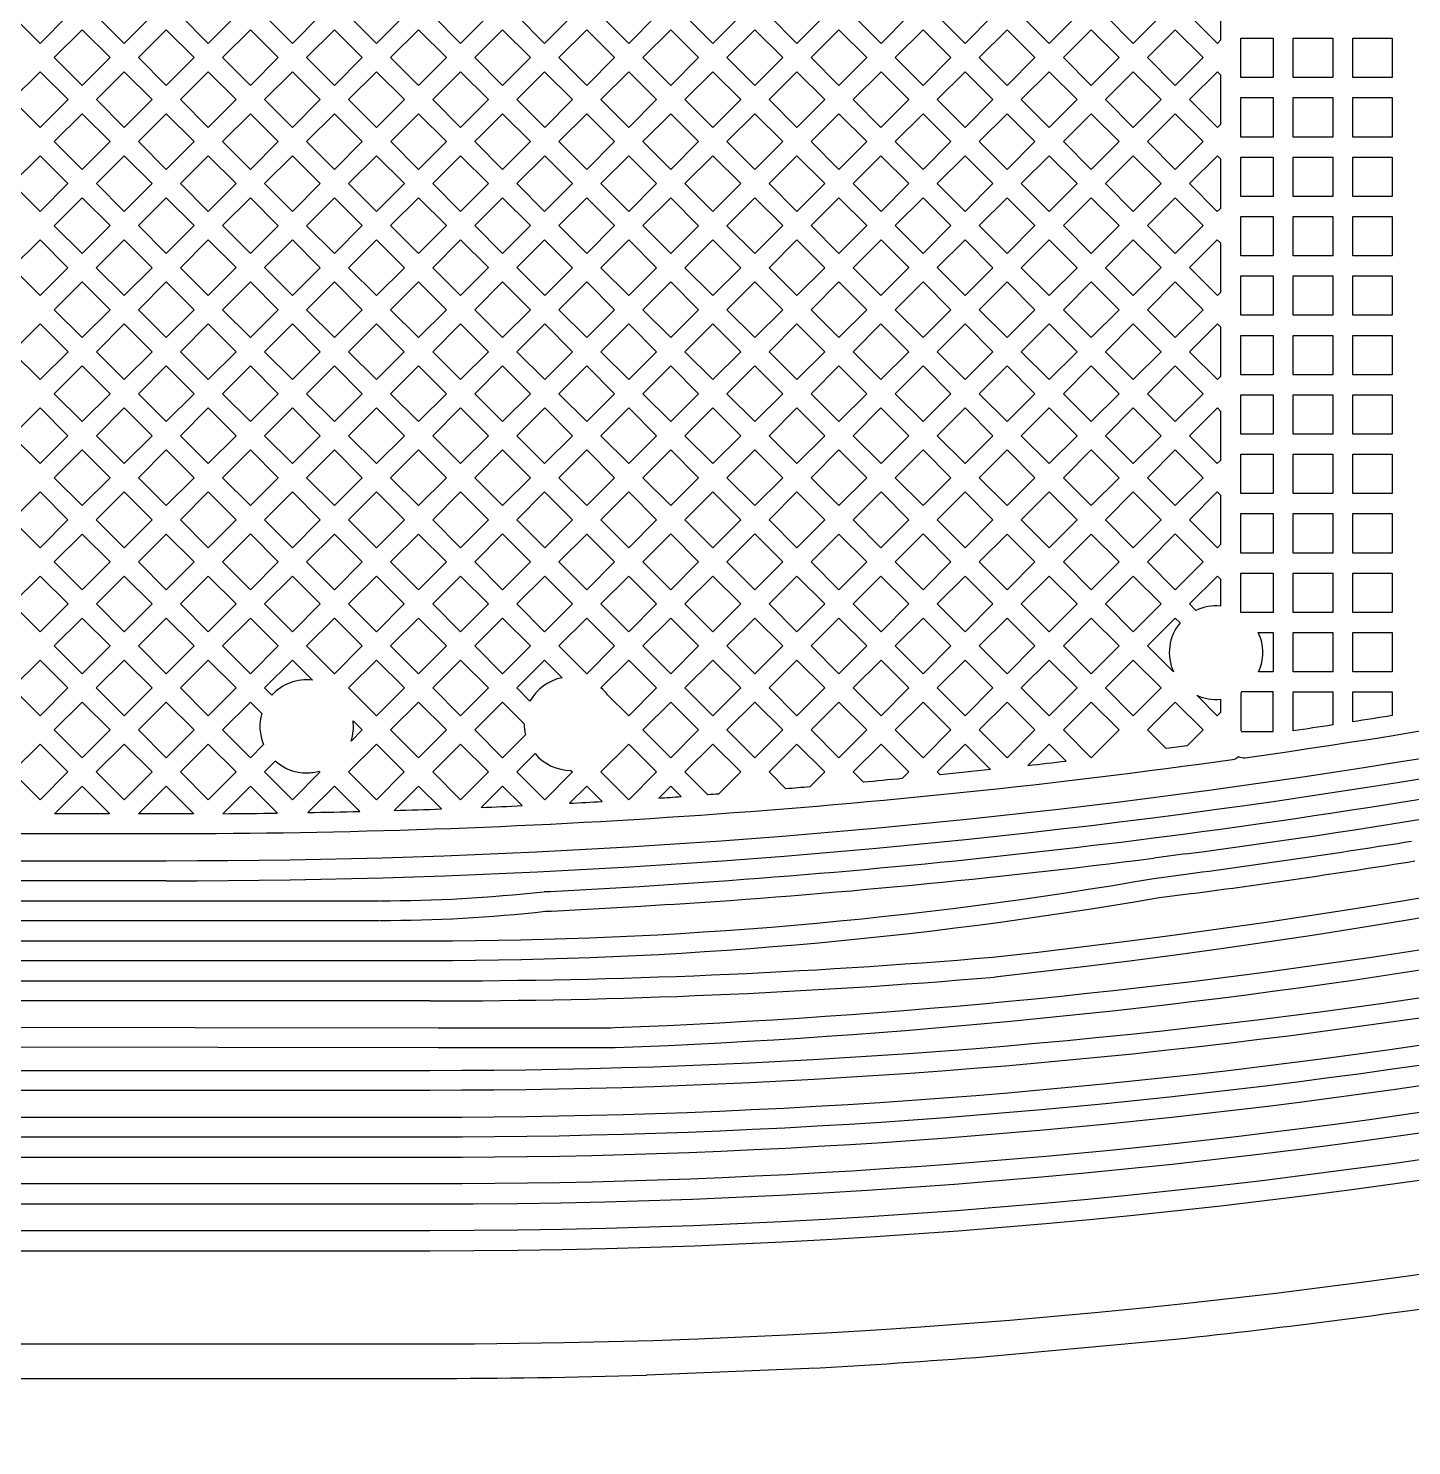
# Model space of a CAD drawing. Extents: x 3103 to 3424, y -52 to 175.
# Drawn here: x 3171.69 to 3176.95, y 33.96 to 39.35 of the extents above; entities that cross this region are included whole.
import ezdxf

# ---------------------------------------------------------------- set-up
doc = ezdxf.new("R2010")
doc.units = 0
doc.layers.add('gbr-dxf_layer0', color=7, linetype='Continuous')
doc.layers.add('gbr-outline-dxf_layer1', color=2, linetype='Continuous')

msp = doc.modelspace()

# ---------------------------------------------------------------- linework, layer by layer
at = {"layer": 'gbr-dxf_layer0'}
for p, q in [((3176.0416, 36.9035), (3175.9425, 37.0025)), ((3176.2972, 36.8259), (3176.2972, 36.6794)), ((3171.998, 36.3636), (3171.7869, 36.3636)), ((3175.9567, 36.2711), (3176.0779, 36.2868)), ((3176.0877, 36.2113), (3175.9666, 36.1955)), ((3175.9763, 36.1197), (3176.0975, 36.1356)), ((3172.2119, 36.1093), (3167.728, 36.1093)), ((3174.0114, 36.0877), (3174.121, 36.0948)), ((3167.6689, 36.0331), (3173.0234, 36.0331)), ((3174.1259, 36.0188), (3174.0164, 36.0117)), ((3173.0234, 35.9569), (3167.6647, 35.9569)), ((3173.2139, 35.8045), (3167.5444, 35.8045)), ((3173.2141, 35.6521), (3167.5443, 35.6521)), ((3173.2456, 35.4741), (3166.7638, 35.4822)), ((3173.9045, 35.4741), (3173.2457, 35.4741)), ((3173.9183, 35.4743), (3173.9055, 35.4741))]:
    msp.add_line(p, q, dxfattribs=at)
at = {"layer": 'gbr-dxf_layer0', "linetype": 'Continuous'}
for points in [[(3157.5045, 37.1345, 0.100679), (3167.714, 35.0575), (3173.2139, 35.0575, 0.151028), (3187.9607, 39.6158, -0.064518), (3189.3488, 40.3222)], [(3189.3828, 40.2265, 0.064518), (3188.018, 39.532, -0.151028), (3173.2139, 34.9559), (3167.714, 34.9559, -0.100679), (3157.4649, 37.041, 0.099096), (3155.169, 37.5005)], [(3157.6329, 37.4391, 0.100687), (3167.714, 35.388), (3173.2139, 35.388, 0.151027), (3187.7741, 39.8887)], [(3187.8171, 39.8258, -0.151027), (3173.2139, 35.3118), (3167.714, 35.3118, -0.100687), (3157.6032, 37.3689, 0.099143), (3155.2098, 37.8482), (3155.1121, 37.8462, 0.035416), (3154.0929, 37.7402)], [(3157.5638, 37.275, 0.100682), (3167.714, 35.2099), (3173.2139, 35.2099, 0.151028), (3187.8746, 39.7418)], [(3187.9176, 39.6789, -0.151028), (3173.2139, 35.1337), (3167.714, 35.1337, -0.100682), (3157.5341, 37.2048, 0.099123), (3155.1691, 37.6783)], [(3167.7138, 34.8797), (3173.2141, 34.8797, 0.101374), (3183.5596, 36.9991, 0.048903), (3188.061, 39.469)], [(3157.8094, 37.5521, 0.006012), (3158.6446, 37.2112, 0.079522), (3166.7644, 35.5584), (3173.2457, 35.5503), (3173.9042, 35.5503), (3173.9168, 35.5505, 0.120515), (3186.0837, 39.0306), (3186.6348, 39.3699)], [(3188.1183, 39.3852, -0.048903), (3183.5996, 36.9057, -0.101374), (3173.2141, 34.7781), (3167.7138, 34.7781)], [(3167.5443, 35.7283), (3173.2141, 35.7283, 0.021037), (3175.3537, 35.8186, 0.099036), (3185.9285, 39.1666, -0.057024), (3185.9365, 39.1699, 0.060667), (3185.9619, 39.1807)], [(3186, 39.1147, -0.054983), (3185.9618, 39.0979, -0.099002), (3175.3618, 35.7428)], [(3175.9425, 37.0025), (3176.0485, 37.1086), (3176.0666, 37.0905, 0.287205), (3176.0416, 36.9035)], [(3178.8375, 37.046, -0.021903), (3176.3145, 36.5758, -0.176372), (3176.289, 36.5812, -0.177175), (3176.2657, 36.5691, -0.034701), (3172.2124, 36.2874), (3167.7328, 36.2874)], [(3176.3654, 36.9036, 0.106831), (3176.3813, 36.977, 0.111617), (3176.364, 37.0535)], [(3167.7133, 34.7019), (3173.2144, 34.7019, 0.10137), (3183.6296, 36.8354)], [(3172.7679, 36.8725, 0.245614), (3172.6136, 36.8148), (3172.5858, 36.8426)], [(3176.0781, 36.2869, 0.019445), (3178.3433, 36.6757), (3178.4607, 36.7008)], [(3172.7954, 36.5253, -0.070508), (3172.746, 36.5183, -0.185796), (3172.6268, 36.5642), (3172.5858, 36.5231)], [(3183.7694, 36.5085, -0.10137), (3173.2144, 34.3463), (3167.7133, 34.3463)], [(3175.3463, 36.5322, -0.001664), (3175.1543, 36.5121), (3175.1433, 36.5231)], [(3172.3175, 36.3638, -0.000923), (3172.2124, 36.3636), (3172.1067, 36.3636)], [(3167.7151, 36.186, -0.010365), (3167.7291, 36.1855), (3172.2119, 36.1855)], [(3176.1074, 36.0601), (3175.9867, 36.0443, -0.043143), (3173.2139, 35.8045)], [(3174.016, 36.0116, -0.003065), (3173.6541, 35.9918, -0.027721), (3173.0249, 35.9569)], [(3166.8922, 34.2288, 0.007617), (3167.7135, 34.2163), (3173.2141, 34.2163, 0.007614), (3174.0352, 34.2288, -0.052172), (3174.0405, 34.2293), (3174.6556, 34.2548, 0.006292), (3175.3325, 34.2996), (3176.0494, 34.3657, 0.011838), (3177.3156, 34.53, -0.077712), (3177.3233, 34.5313, -0.077023), (3177.331, 34.5324, 0.003435), (3177.6962, 34.5913, -0.089093), (3177.7051, 34.5928, 0.013386), (3179.1219, 34.8713), (3179.5118, 34.9618, 0.030847), (3182.691, 35.9359, -0.054612)], [(3167.2662, 35.8825, 0.002864), (3167.5444, 35.8807), (3173.2139, 35.8807)]]:
    msp.add_lwpolyline(points, format="xyb", dxfattribs=at)
for points in [[(3171.6267, 39.4004), (3171.7326, 39.5062), (3171.8386, 39.4003), (3171.7327, 39.2944)], [(3171.9463, 39.4003), (3172.0523, 39.5063), (3172.1584, 39.4003), (3172.0523, 39.2943)], [(3172.2661, 39.4003), (3172.3721, 39.5063), (3172.4781, 39.4004), (3172.3721, 39.2943)], [(3172.5858, 39.4004), (3172.6917, 39.5062), (3172.7977, 39.4003), (3172.6918, 39.2944)], [(3172.9054, 39.4003), (3173.0114, 39.5063), (3173.1175, 39.4003), (3173.0114, 39.2943)], [(3173.2252, 39.4003), (3173.3311, 39.5062), (3173.4371, 39.4002), (3173.3312, 39.2943)], [(3173.5448, 39.4002), (3173.6508, 39.5062), (3173.7568, 39.4003), (3173.6508, 39.2943)], [(3173.8645, 39.4003), (3173.9705, 39.5063), (3174.0766, 39.4003), (3173.9705, 39.2943)], [(3174.1843, 39.4003), (3174.2902, 39.5062), (3174.3961, 39.4003), (3174.2902, 39.2944)], [(3174.5039, 39.4003), (3174.6099, 39.5063), (3174.7159, 39.4003), (3174.6099, 39.2943)], [(3174.8236, 39.4003), (3174.9297, 39.5063), (3175.0357, 39.4003), (3174.9297, 39.2943)], [(3175.1434, 39.4003), (3175.2493, 39.5062), (3175.3552, 39.4003), (3175.2493, 39.2944)], [(3175.463, 39.4003), (3175.569, 39.5063), (3175.675, 39.4003), (3175.569, 39.2943)], [(3175.7827, 39.4003), (3175.8888, 39.5063), (3175.9946, 39.4004), (3175.8886, 39.2944)], [(3176.1024, 39.4004), (3176.2083, 39.5063), (3176.2202, 39.4944), (3176.2202, 39.3062), (3176.2084, 39.2944)], [(3171.7866, 39.2405), (3171.8925, 39.3464), (3171.9985, 39.2404), (3171.8926, 39.1345)], [(3172.1062, 39.2404), (3172.2122, 39.3464), (3172.3182, 39.2405), (3172.2122, 39.1345)], [(3172.4259, 39.2405), (3172.532, 39.3465), (3172.6379, 39.2405), (3172.5319, 39.1345)], [(3172.7457, 39.2405), (3172.8516, 39.3464), (3172.9576, 39.2404), (3172.8517, 39.1345)], [(3173.0653, 39.2404), (3173.1713, 39.3464), (3173.2773, 39.2405), (3173.1713, 39.1345)], [(3173.385, 39.2405), (3173.4909, 39.3464), (3173.5969, 39.2404), (3173.491, 39.1345)], [(3173.7046, 39.2404), (3173.8107, 39.3464), (3173.9167, 39.2404), (3173.8107, 39.1344)], [(3174.0244, 39.2404), (3174.1304, 39.3464), (3174.2363, 39.2405), (3174.1303, 39.1345)], [(3174.3441, 39.2405), (3174.45, 39.3464), (3174.556, 39.2404), (3174.4501, 39.1345)], [(3174.6637, 39.2404), (3174.7698, 39.3464), (3174.8758, 39.2404), (3174.7698, 39.1344)], [(3174.9835, 39.2404), (3175.0895, 39.3464), (3175.1954, 39.2405), (3175.0894, 39.1345)], [(3175.3032, 39.2405), (3175.4091, 39.3464), (3175.5151, 39.2404), (3175.4092, 39.1345)], [(3175.6229, 39.2404), (3175.7289, 39.3464), (3175.8348, 39.2405), (3175.7287, 39.1345)], [(3175.9425, 39.2405), (3176.0485, 39.3465), (3176.1545, 39.2405), (3176.0485, 39.1345)], [(3176.2972, 39.1642), (3176.2972, 39.3141), (3176.4209, 39.3141), (3176.4209, 39.1642)], [(3176.4971, 39.1642), (3176.4971, 39.3141), (3176.6469, 39.3141), (3176.6469, 39.1642)], [(3176.7231, 39.1642), (3176.7231, 39.3141), (3176.873, 39.3141), (3176.873, 39.1642)], [(3171.6267, 39.0806), (3171.7327, 39.1867), (3171.8387, 39.0806), (3171.7327, 38.9746)], [(3171.9465, 39.0806), (3172.0523, 39.1865), (3172.1583, 39.0806), (3172.0524, 38.9747)], [(3172.2661, 39.0806), (3172.3721, 39.1866), (3172.478, 39.0806), (3172.372, 38.9746)], [(3172.5858, 39.0806), (3172.6918, 39.1867), (3172.7978, 39.0806), (3172.6918, 38.9746)], [(3172.9056, 39.0806), (3173.0114, 39.1865), (3173.1174, 39.0806), (3173.0115, 38.9747)], [(3173.2252, 39.0806), (3173.3312, 39.1866), (3173.4371, 39.0806), (3173.3311, 38.9746)], [(3173.5449, 39.0806), (3173.6508, 39.1865), (3173.7568, 39.0805), (3173.6509, 38.9746)], [(3173.8645, 39.0805), (3173.9705, 39.1865), (3174.0764, 39.0806), (3173.9704, 38.9746)], [(3174.1842, 39.0806), (3174.2902, 39.1867), (3174.3962, 39.0806), (3174.2902, 38.9746)], [(3174.504, 39.0806), (3174.6099, 39.1865), (3174.7159, 39.0805), (3174.61, 38.9746)], [(3174.8236, 39.0805), (3174.9297, 39.1865), (3175.0355, 39.0806), (3174.9295, 38.9746)], [(3175.1433, 39.0806), (3175.2493, 39.1867), (3175.3553, 39.0806), (3175.2493, 38.9746)], [(3175.4631, 39.0806), (3175.569, 39.1865), (3175.6749, 39.0806), (3175.569, 38.9748)], [(3175.7826, 39.0806), (3175.8886, 39.1867), (3175.9946, 39.0806), (3175.8886, 38.9746)], [(3176.1024, 39.0806), (3176.2084, 39.1867), (3176.2202, 39.1748), (3176.2202, 38.9864), (3176.2084, 38.9746)], [(3176.2972, 38.9381), (3176.2972, 39.088), (3176.4209, 39.088), (3176.4209, 38.9381)], [(3176.4971, 38.9381), (3176.4971, 39.088), (3176.6469, 39.088), (3176.6469, 38.9381)], [(3176.7231, 38.9381), (3176.7231, 39.088), (3176.873, 39.088), (3176.873, 38.9381)], [(3171.7866, 38.9207), (3171.8926, 39.0268), (3171.9985, 38.9208), (3171.8925, 38.8148)], [(3172.1063, 38.9208), (3172.2122, 39.0267), (3172.3181, 38.9207), (3172.2122, 38.8149)], [(3172.4259, 38.9207), (3172.5319, 39.0268), (3172.6379, 38.9207), (3172.5319, 38.8147)], [(3172.7457, 38.9207), (3172.8517, 39.0268), (3172.9576, 38.9208), (3172.8516, 38.8148)], [(3173.0654, 38.9208), (3173.1713, 39.0267), (3173.2772, 38.9207), (3173.1713, 38.8149)], [(3173.385, 38.9207), (3173.491, 39.0268), (3173.597, 38.9207), (3173.491, 38.8147)], [(3173.7048, 38.9207), (3173.8107, 39.0266), (3173.9165, 38.9207), (3173.8107, 38.8149)], [(3174.0243, 38.9207), (3174.1303, 39.0268), (3174.2363, 38.9207), (3174.1303, 38.8147)], [(3174.3441, 38.9207), (3174.4501, 39.0268), (3174.5561, 38.9207), (3174.4501, 38.8147)], [(3174.6639, 38.9207), (3174.7698, 39.0266), (3174.8756, 38.9207), (3174.7698, 38.8149)], [(3174.9834, 38.9207), (3175.0894, 39.0268), (3175.1954, 38.9207), (3175.0894, 38.8147)], [(3175.3032, 38.9207), (3175.4092, 39.0268), (3175.5151, 38.9209), (3175.4091, 38.8149)], [(3175.6229, 38.9209), (3175.7287, 39.0268), (3175.8348, 38.9207), (3175.7289, 38.8149)], [(3175.9425, 38.9207), (3176.0485, 39.0268), (3176.1545, 38.9207), (3176.0485, 38.8147)], [(3171.6267, 38.7609), (3171.7327, 38.8669), (3171.8386, 38.7609), (3171.7326, 38.6549)], [(3171.9464, 38.7609), (3172.0524, 38.8669), (3172.1584, 38.761), (3172.0523, 38.655)], [(3172.2661, 38.761), (3172.372, 38.8669), (3172.478, 38.7609), (3172.3721, 38.655)], [(3172.5858, 38.7609), (3172.6918, 38.8669), (3172.7977, 38.7609), (3172.6917, 38.6549)], [(3172.9055, 38.7609), (3173.0115, 38.8669), (3173.1175, 38.761), (3173.0114, 38.655)], [(3173.2252, 38.761), (3173.3311, 38.8669), (3173.4371, 38.7609), (3173.3312, 38.655)], [(3173.5449, 38.7609), (3173.6509, 38.8669), (3173.7568, 38.761), (3173.6508, 38.655)], [(3173.8645, 38.761), (3173.9704, 38.8669), (3174.0764, 38.7609), (3173.9705, 38.655)], [(3174.1842, 38.7609), (3174.2902, 38.8669), (3174.3962, 38.7609), (3174.2902, 38.6548)], [(3174.504, 38.7609), (3174.61, 38.8669), (3174.7159, 38.761), (3174.6099, 38.655)], [(3174.8236, 38.761), (3174.9295, 38.8669), (3175.0355, 38.7609), (3174.9297, 38.655)], [(3175.1433, 38.7609), (3175.2493, 38.8669), (3175.3552, 38.761), (3175.2492, 38.655)], [(3175.463, 38.761), (3175.569, 38.867), (3175.675, 38.761), (3175.569, 38.655)], [(3175.7827, 38.761), (3175.8886, 38.8669), (3175.9946, 38.7609), (3175.8888, 38.655)], [(3176.1024, 38.7609), (3176.2084, 38.8669), (3176.2202, 38.8551), (3176.2202, 38.6669), (3176.2083, 38.655)], [(3176.2972, 38.7121), (3176.2972, 38.8619), (3176.4209, 38.8619), (3176.4209, 38.7121)], [(3176.4971, 38.7121), (3176.4971, 38.8619), (3176.6469, 38.8619), (3176.6469, 38.7121)], [(3176.7231, 38.7121), (3176.7231, 38.8619), (3176.873, 38.8619), (3176.873, 38.7121)], [(3171.7865, 38.601), (3171.8925, 38.707), (3171.9985, 38.6011), (3171.8925, 38.4951)], [(3172.1062, 38.6011), (3172.2122, 38.7071), (3172.3182, 38.6011), (3172.2122, 38.4951)], [(3172.426, 38.6011), (3172.5319, 38.707), (3172.6378, 38.601), (3172.5319, 38.4952)], [(3172.7456, 38.601), (3172.8516, 38.707), (3172.9576, 38.6011), (3172.8516, 38.4951)], [(3173.0653, 38.6011), (3173.1713, 38.7071), (3173.2774, 38.6011), (3173.1713, 38.4951)], [(3173.3851, 38.6011), (3173.491, 38.707), (3173.5969, 38.6011), (3173.491, 38.4952)], [(3173.7046, 38.6011), (3173.8107, 38.7071), (3173.9167, 38.6011), (3173.8107, 38.4951)], [(3174.0244, 38.6011), (3174.1303, 38.707), (3174.2363, 38.601), (3174.1304, 38.4951)], [(3174.3441, 38.601), (3174.4501, 38.707), (3174.556, 38.6011), (3174.45, 38.4951)], [(3174.6637, 38.6011), (3174.7698, 38.7071), (3174.8758, 38.6011), (3174.7698, 38.4951)], [(3174.9835, 38.6011), (3175.0894, 38.707), (3175.1953, 38.6011), (3175.0894, 38.4952)], [(3175.3031, 38.6011), (3175.4091, 38.7071), (3175.5151, 38.6011), (3175.4091, 38.4951)], [(3175.6229, 38.6011), (3175.7289, 38.7071), (3175.8349, 38.6011), (3175.7289, 38.4951)], [(3175.9426, 38.6011), (3176.0485, 38.707), (3176.1544, 38.6011), (3176.0485, 38.4952)], [(3176.2972, 38.486), (3176.2972, 38.6359), (3176.4209, 38.6359), (3176.4209, 38.486)], [(3176.4971, 38.486), (3176.4971, 38.6359), (3176.6469, 38.6359), (3176.6469, 38.486)], [(3176.7231, 38.486), (3176.7231, 38.6359), (3176.873, 38.6359), (3176.873, 38.486)], [(3171.6267, 38.4413), (3171.7326, 38.5472), (3171.8386, 38.4412), (3171.7327, 38.3353)], [(3171.9463, 38.4412), (3172.0523, 38.5472), (3172.1584, 38.4412), (3172.0523, 38.3352)], [(3172.2661, 38.4412), (3172.3721, 38.5472), (3172.4781, 38.4413), (3172.372, 38.3353)], [(3172.5858, 38.4413), (3172.6917, 38.5472), (3172.7977, 38.4412), (3172.6918, 38.3353)], [(3172.9054, 38.4412), (3173.0114, 38.5472), (3173.1175, 38.4412), (3173.0114, 38.3352)], [(3173.2252, 38.4412), (3173.3312, 38.5472), (3173.4371, 38.4413), (3173.3311, 38.3353)], [(3173.5449, 38.4413), (3173.6508, 38.5472), (3173.7568, 38.4412), (3173.6509, 38.3353)], [(3173.8645, 38.4412), (3173.9705, 38.5472), (3174.0766, 38.4412), (3173.9705, 38.3352)], [(3174.1843, 38.4412), (3174.2902, 38.5471), (3174.3961, 38.4412), (3174.2902, 38.3353)], [(3174.5039, 38.4412), (3174.6099, 38.5472), (3174.7159, 38.4412), (3174.6099, 38.3352)], [(3174.8236, 38.4412), (3174.9297, 38.5472), (3175.0355, 38.4413), (3174.9295, 38.3353)], [(3175.1433, 38.4413), (3175.2492, 38.5472), (3175.3552, 38.4412), (3175.2493, 38.3353)], [(3175.463, 38.4412), (3175.569, 38.5472), (3175.675, 38.4412), (3175.569, 38.3352)], [(3175.7827, 38.4412), (3175.8888, 38.5472), (3175.9946, 38.4413), (3175.8886, 38.3353)], [(3176.1024, 38.4413), (3176.2083, 38.5472), (3176.2202, 38.5353), (3176.2202, 38.3471), (3176.2084, 38.3353)], [(3171.7866, 38.2814), (3171.8925, 38.3873), (3171.9985, 38.2813), (3171.8926, 38.1754)], [(3172.1062, 38.2813), (3172.2122, 38.3873), (3172.3182, 38.2814), (3172.2121, 38.1754)], [(3172.4259, 38.2814), (3172.5319, 38.3874), (3172.6379, 38.2814), (3172.5319, 38.1754)], [(3172.7457, 38.2814), (3172.8516, 38.3873), (3172.9576, 38.2813), (3172.8517, 38.1754)], [(3173.0653, 38.2813), (3173.1713, 38.3873), (3173.2772, 38.2814), (3173.1712, 38.1754)], [(3173.385, 38.2814), (3173.491, 38.3874), (3173.597, 38.2814), (3173.491, 38.1754)], [(3173.7048, 38.2814), (3173.8107, 38.3873), (3173.9167, 38.2813), (3173.8108, 38.1754)], [(3174.0244, 38.2813), (3174.1304, 38.3873), (3174.2363, 38.2814), (3174.1303, 38.1754)], [(3174.3441, 38.2814), (3174.45, 38.3873), (3174.556, 38.2813), (3174.4501, 38.1754)], [(3174.6637, 38.2813), (3174.7698, 38.3873), (3174.8756, 38.2814), (3174.7696, 38.1754)], [(3174.9834, 38.2814), (3175.0894, 38.3874), (3175.1954, 38.2814), (3175.0894, 38.1754)], [(3175.3032, 38.2814), (3175.4091, 38.3873), (3175.5151, 38.2813), (3175.4092, 38.1754)], [(3175.6229, 38.2813), (3175.7289, 38.3873), (3175.8348, 38.2814), (3175.7287, 38.1754)], [(3175.9425, 38.2814), (3176.0485, 38.3874), (3176.1545, 38.2814), (3176.0485, 38.1754)], [(3176.2972, 38.26), (3176.2972, 38.4098), (3176.4209, 38.4098), (3176.4209, 38.26)], [(3176.4971, 38.26), (3176.4971, 38.4098), (3176.6469, 38.4098), (3176.6469, 38.26)], [(3176.7231, 38.26), (3176.7231, 38.4098), (3176.873, 38.4098), (3176.873, 38.26)], [(3171.6267, 38.1215), (3171.7327, 38.2275), (3171.8387, 38.1215), (3171.7327, 38.0155)], [(3171.9465, 38.1215), (3172.0523, 38.2274), (3172.1583, 38.1215), (3172.0524, 38.0156)], [(3172.266, 38.1215), (3172.372, 38.2275), (3172.478, 38.1215), (3172.372, 38.0155)], [(3172.5858, 38.1215), (3172.6918, 38.2275), (3172.7978, 38.1215), (3172.6918, 38.0155)], [(3172.9056, 38.1215), (3173.0114, 38.2274), (3173.1173, 38.1215), (3173.0114, 38.0156)], [(3173.2251, 38.1215), (3173.3311, 38.2275), (3173.4371, 38.1215), (3173.3311, 38.0155)], [(3173.5449, 38.1215), (3173.6509, 38.2276), (3173.7569, 38.1215), (3173.6509, 38.0155)], [(3173.8647, 38.1215), (3173.9705, 38.2274), (3174.0764, 38.1215), (3173.9705, 38.0157)], [(3174.1842, 38.1215), (3174.2902, 38.2275), (3174.3962, 38.1215), (3174.2902, 38.0155)], [(3174.504, 38.1215), (3174.6099, 38.2274), (3174.7158, 38.1215), (3174.6099, 38.0157)], [(3174.8235, 38.1215), (3174.9295, 38.2275), (3175.0355, 38.1215), (3174.9295, 38.0155)], [(3175.1433, 38.1215), (3175.2493, 38.2275), (3175.3553, 38.1215), (3175.2493, 38.0155)], [(3175.4631, 38.1215), (3175.569, 38.2274), (3175.6749, 38.1215), (3175.569, 38.0157)], [(3175.7826, 38.1215), (3175.8886, 38.2276), (3175.9946, 38.1215), (3175.8886, 38.0155)], [(3176.1024, 38.1215), (3176.2084, 38.2275), (3176.2202, 38.2157), (3176.2202, 38.0273), (3176.2084, 38.0155)], [(3176.2972, 38.0339), (3176.2972, 38.1838), (3176.4209, 38.1838), (3176.4209, 38.0339)], [(3176.4971, 38.0339), (3176.4971, 38.1838), (3176.6469, 38.1838), (3176.6469, 38.0339)], [(3176.7231, 38.0339), (3176.7231, 38.1838), (3176.873, 38.1838), (3176.873, 38.0339)], [(3171.7866, 37.9616), (3171.8926, 38.0677), (3171.9985, 37.9617), (3171.8925, 37.8557)], [(3172.1063, 37.9617), (3172.2121, 38.0676), (3172.3181, 37.9616), (3172.2122, 37.8558)], [(3172.4259, 37.9616), (3172.5319, 38.0677), (3172.6379, 37.9616), (3172.5319, 37.8556)], [(3172.7457, 37.9616), (3172.8517, 38.0677), (3172.9576, 37.9618), (3172.8516, 37.8558)], [(3173.0653, 37.9618), (3173.1712, 38.0677), (3173.2772, 37.9616), (3173.1713, 37.8558)], [(3173.385, 37.9616), (3173.491, 38.0677), (3173.597, 37.9616), (3173.491, 37.8556)], [(3173.7048, 37.9616), (3173.8108, 38.0677), (3173.9167, 37.9618), (3173.8107, 37.8558)], [(3174.0244, 37.9618), (3174.1303, 38.0677), (3174.2363, 37.9616), (3174.1304, 37.8558)], [(3174.3441, 37.9616), (3174.4501, 38.0677), (3174.556, 37.9618), (3174.45, 37.8558)], [(3174.6637, 37.9618), (3174.7696, 38.0677), (3174.8756, 37.9616), (3174.7698, 37.8558)], [(3174.9834, 37.9616), (3175.0894, 38.0677), (3175.1954, 37.9616), (3175.0894, 37.8556)], [(3175.3032, 37.9616), (3175.4092, 38.0677), (3175.5151, 37.9618), (3175.4091, 37.8558)], [(3175.6229, 37.9618), (3175.7287, 38.0677), (3175.8348, 37.9616), (3175.7289, 37.8558)], [(3175.9425, 37.9616), (3176.0485, 38.0677), (3176.1545, 37.9616), (3176.0485, 37.8556)], [(3176.2972, 37.8078), (3176.2972, 37.9577), (3176.4209, 37.9577), (3176.4209, 37.8078)], [(3176.4971, 37.8078), (3176.4971, 37.9577), (3176.6469, 37.9577), (3176.6469, 37.8078)], [(3176.7231, 37.8078), (3176.7231, 37.9577), (3176.873, 37.9577), (3176.873, 37.8078)], [(3171.6267, 37.8017), (3171.7327, 37.9078), (3171.8386, 37.8018), (3171.7326, 37.6958)], [(3171.9464, 37.8018), (3172.0524, 37.9079), (3172.1584, 37.8019), (3172.0523, 37.6959)], [(3172.2661, 37.8019), (3172.372, 37.9078), (3172.478, 37.8018), (3172.3721, 37.6959)], [(3172.5858, 37.8018), (3172.6918, 37.9078), (3172.7977, 37.8019), (3172.6917, 37.6959)], [(3172.9054, 37.8019), (3173.0114, 37.9079), (3173.1175, 37.8019), (3173.0114, 37.6959)], [(3173.2252, 37.8019), (3173.3311, 37.9078), (3173.4371, 37.8018), (3173.3312, 37.6959)], [(3173.5449, 37.8018), (3173.6509, 37.9078), (3173.7568, 37.8019), (3173.6508, 37.6959)], [(3173.8645, 37.8019), (3173.9705, 37.9079), (3174.0766, 37.8019), (3173.9705, 37.6959)], [(3174.1843, 37.8019), (3174.2902, 37.9078), (3174.3961, 37.8019), (3174.2902, 37.696)], [(3174.5039, 37.8019), (3174.6099, 37.9079), (3174.7159, 37.8019), (3174.6099, 37.6959)], [(3174.8236, 37.8019), (3174.9295, 37.9078), (3175.0355, 37.8018), (3174.9297, 37.6959)], [(3175.1433, 37.8018), (3175.2493, 37.9078), (3175.3552, 37.8019), (3175.2492, 37.6959)], [(3175.463, 37.8019), (3175.569, 37.9079), (3175.675, 37.8019), (3175.569, 37.6959)], [(3175.7827, 37.8019), (3175.8886, 37.9078), (3175.9946, 37.8018), (3175.8888, 37.6959)], [(3176.1024, 37.8018), (3176.2084, 37.9078), (3176.2202, 37.896), (3176.2202, 37.7078), (3176.2083, 37.6959)], [(3171.7865, 37.642), (3171.8925, 37.748), (3171.9985, 37.642), (3171.8925, 37.536)], [(3172.1062, 37.642), (3172.2122, 37.748), (3172.3182, 37.642), (3172.2122, 37.536)], [(3172.426, 37.642), (3172.5319, 37.7479), (3172.6378, 37.642), (3172.5319, 37.5361)], [(3172.7455, 37.642), (3172.8516, 37.748), (3172.9576, 37.642), (3172.8516, 37.536)], [(3173.0653, 37.642), (3173.1713, 37.748), (3173.2774, 37.642), (3173.1713, 37.536)], [(3173.3851, 37.642), (3173.491, 37.7479), (3173.5969, 37.642), (3173.491, 37.5361)], [(3173.7046, 37.642), (3173.8107, 37.748), (3173.9167, 37.642), (3173.8107, 37.536)], [(3174.0244, 37.642), (3174.1304, 37.748), (3174.2363, 37.6421), (3174.1303, 37.5361)], [(3174.3441, 37.6421), (3174.45, 37.748), (3174.556, 37.642), (3174.4501, 37.5361)], [(3174.6637, 37.642), (3174.7698, 37.748), (3174.8758, 37.642), (3174.7698, 37.536)], [(3174.9835, 37.642), (3175.0894, 37.7479), (3175.1953, 37.642), (3175.0894, 37.5361)], [(3175.3031, 37.642), (3175.4091, 37.748), (3175.5151, 37.642), (3175.4091, 37.536)], [(3175.6229, 37.642), (3175.7289, 37.748), (3175.8349, 37.642), (3175.7289, 37.536)], [(3175.9426, 37.642), (3176.0485, 37.7479), (3176.1544, 37.642), (3176.0485, 37.5361)], [(3176.2972, 37.5818), (3176.2972, 37.7316), (3176.4209, 37.7316), (3176.4209, 37.5818)], [(3176.4971, 37.5818), (3176.4971, 37.7316), (3176.6469, 37.7316), (3176.6469, 37.5818)], [(3176.7231, 37.5818), (3176.7231, 37.7316), (3176.873, 37.7316), (3176.873, 37.5818)], [(3171.6267, 37.4822), (3171.7326, 37.5881), (3171.8386, 37.4821), (3171.7327, 37.3762)], [(3171.9463, 37.4821), (3172.0523, 37.5881), (3172.1584, 37.4821), (3172.0523, 37.3761)], [(3172.2661, 37.4821), (3172.3721, 37.5881), (3172.478, 37.4822), (3172.372, 37.3762)], [(3172.5858, 37.4822), (3172.6917, 37.5881), (3172.7977, 37.4821), (3172.6918, 37.3762)], [(3172.9054, 37.4821), (3173.0114, 37.5881), (3173.1175, 37.4821), (3173.0114, 37.3761)], [(3173.2252, 37.4821), (3173.3312, 37.5881), (3173.4371, 37.4822), (3173.3311, 37.3762)], [(3173.5449, 37.4822), (3173.6508, 37.5881), (3173.7568, 37.4821), (3173.6509, 37.3762)], [(3173.8645, 37.4821), (3173.9705, 37.5881), (3174.0764, 37.4822), (3173.9704, 37.3762)], [(3174.1842, 37.4822), (3174.2902, 37.5882), (3174.3962, 37.4822), (3174.2902, 37.3762)], [(3174.504, 37.4822), (3174.6099, 37.5881), (3174.7159, 37.4821), (3174.61, 37.3762)], [(3174.8236, 37.4821), (3174.9297, 37.5881), (3175.0355, 37.4822), (3174.9295, 37.3762)], [(3175.1433, 37.4822), (3175.2492, 37.5881), (3175.3552, 37.4821), (3175.2493, 37.3762)], [(3175.463, 37.4821), (3175.569, 37.5881), (3175.675, 37.4821), (3175.569, 37.3761)], [(3175.7827, 37.4821), (3175.8888, 37.5881), (3175.9946, 37.4822), (3175.8886, 37.3762)], [(3176.1024, 37.4822), (3176.2083, 37.5881), (3176.2202, 37.5762), (3176.2202, 37.388), (3176.2084, 37.3762)], [(3176.2972, 37.3557), (3176.2972, 37.5056), (3176.4209, 37.5056), (3176.4209, 37.3557)], [(3176.4971, 37.3557), (3176.4971, 37.5056), (3176.6469, 37.5056), (3176.6469, 37.3557)], [(3176.7231, 37.3557), (3176.7231, 37.5056), (3176.873, 37.5056), (3176.873, 37.3557)], [(3171.7866, 37.3223), (3171.8925, 37.4282), (3171.9985, 37.3222), (3171.8926, 37.2163)], [(3172.1062, 37.3222), (3172.2122, 37.4282), (3172.3181, 37.3223), (3172.2121, 37.2163)], [(3172.4259, 37.3223), (3172.5319, 37.4283), (3172.6379, 37.3223), (3172.5319, 37.2163)], [(3172.7457, 37.3223), (3172.8516, 37.4282), (3172.9576, 37.3222), (3172.8517, 37.2163)], [(3173.0653, 37.3222), (3173.1713, 37.4282), (3173.2772, 37.3223), (3173.1712, 37.2163)], [(3173.385, 37.3223), (3173.491, 37.4283), (3173.597, 37.3223), (3173.491, 37.2163)], [(3173.7048, 37.3223), (3173.8107, 37.4282), (3173.9165, 37.3223), (3173.8107, 37.2164)], [(3174.0243, 37.3223), (3174.1303, 37.4283), (3174.2363, 37.3223), (3174.1303, 37.2163)], [(3174.3441, 37.3223), (3174.4501, 37.4283), (3174.5561, 37.3223), (3174.4501, 37.2163)], [(3174.6639, 37.3223), (3174.7698, 37.4282), (3174.8756, 37.3223), (3174.7698, 37.2164)], [(3174.9834, 37.3223), (3175.0894, 37.4283), (3175.1954, 37.3223), (3175.0894, 37.2163)], [(3175.3032, 37.3223), (3175.4091, 37.4282), (3175.5151, 37.3222), (3175.4092, 37.2163)], [(3175.6229, 37.3222), (3175.7289, 37.4282), (3175.8348, 37.3223), (3175.7287, 37.2163)], [(3175.9425, 37.3223), (3176.0485, 37.4283), (3176.1545, 37.3223), (3176.0485, 37.2163)], [(3171.6267, 37.1624), (3171.7327, 37.2684), (3171.8387, 37.1624), (3171.7327, 37.0564)], [(3171.9465, 37.1624), (3172.0523, 37.2683), (3172.1582, 37.1624), (3172.0523, 37.0565)], [(3172.266, 37.1624), (3172.372, 37.2684), (3172.478, 37.1624), (3172.372, 37.0564)], [(3172.5858, 37.1624), (3172.6918, 37.2684), (3172.7978, 37.1624), (3172.6918, 37.0564)], [(3172.9056, 37.1624), (3173.0114, 37.2683), (3173.1173, 37.1624), (3173.0114, 37.0565)], [(3173.2251, 37.1624), (3173.3311, 37.2684), (3173.4371, 37.1624), (3173.3311, 37.0564)], [(3173.5449, 37.1624), (3173.6509, 37.2684), (3173.7568, 37.1626), (3173.6508, 37.0565)], [(3173.8645, 37.1626), (3173.9704, 37.2684), (3174.0764, 37.1624), (3173.9705, 37.0565)], [(3174.1842, 37.1624), (3174.2902, 37.2684), (3174.3962, 37.1624), (3174.2902, 37.0564)], [(3174.504, 37.1624), (3174.61, 37.2684), (3174.7159, 37.1626), (3174.6099, 37.0565)], [(3174.8236, 37.1626), (3174.9295, 37.2684), (3175.0355, 37.1624), (3174.9297, 37.0565)], [(3175.1433, 37.1624), (3175.2493, 37.2684), (3175.3553, 37.1624), (3175.2493, 37.0564)], [(3175.4631, 37.1624), (3175.569, 37.2683), (3175.6749, 37.1624), (3175.569, 37.0565)], [(3175.7826, 37.1624), (3175.8886, 37.2684), (3175.9946, 37.1624), (3175.8886, 37.0564)], [(3176.2972, 37.1297), (3176.2972, 37.2795), (3176.4209, 37.2795), (3176.4209, 37.1297)], [(3176.4971, 37.1297), (3176.4971, 37.2795), (3176.6469, 37.2795), (3176.6469, 37.1297)], [(3176.7231, 37.1297), (3176.7231, 37.2795), (3176.873, 37.2795), (3176.873, 37.1297)], [(3171.7866, 37.0025), (3171.8926, 37.1086), (3171.9985, 37.0027), (3171.8925, 36.8967)], [(3172.1062, 37.0027), (3172.2121, 37.1086), (3172.3181, 37.0025), (3172.2122, 36.8967)], [(3172.4259, 37.0025), (3172.5319, 37.1086), (3172.6379, 37.0025), (3172.5319, 36.8965)], [(3172.7457, 37.0025), (3172.8517, 37.1086), (3172.9576, 37.0027), (3172.8516, 36.8967)], [(3173.0653, 37.0027), (3173.1712, 37.1086), (3173.2772, 37.0025), (3173.1713, 36.8967)], [(3173.385, 37.0025), (3173.491, 37.1086), (3173.5969, 37.0027), (3173.4909, 36.8967)], [(3173.7046, 37.0027), (3173.8107, 37.1087), (3173.9167, 37.0027), (3173.8107, 36.8967)], [(3174.0244, 37.0027), (3174.1303, 37.1086), (3174.2363, 37.0025), (3174.1304, 36.8967)], [(3174.3441, 37.0025), (3174.4501, 37.1086), (3174.556, 37.0027), (3174.45, 36.8967)], [(3174.6637, 37.0027), (3174.7698, 37.1087), (3174.8758, 37.0027), (3174.7698, 36.8967)], [(3174.9835, 37.0027), (3175.0894, 37.1086), (3175.1954, 37.0025), (3175.0895, 36.8967)], [(3175.3032, 37.0025), (3175.4092, 37.1086), (3175.5151, 37.0027), (3175.4091, 36.8967)], [(3175.6229, 37.0027), (3175.7287, 37.1086), (3175.8348, 37.0025), (3175.7289, 36.8967)], [(3176.4971, 36.9036), (3176.4971, 37.0535), (3176.6469, 37.0535), (3176.6469, 36.9036)], [(3176.7231, 36.9036), (3176.7231, 37.0535), (3176.873, 37.0535), (3176.873, 36.9036)], [(3171.6267, 36.8426), (3171.7327, 36.9487), (3171.8386, 36.8428), (3171.7326, 36.7368)], [(3171.9463, 36.8428), (3172.0523, 36.9488), (3172.1584, 36.8428), (3172.0523, 36.7368)], [(3172.2661, 36.8428), (3172.372, 36.9487), (3172.478, 36.8426), (3172.3721, 36.7368)], [(3172.9054, 36.8428), (3173.0114, 36.9488), (3173.1175, 36.8428), (3173.0114, 36.7368)], [(3173.2252, 36.8428), (3173.3311, 36.9487), (3173.437, 36.8428), (3173.3311, 36.7369)], [(3174.1843, 36.8428), (3174.2902, 36.9487), (3174.3961, 36.8428), (3174.2902, 36.7369)], [(3174.5039, 36.8428), (3174.6099, 36.9488), (3174.7159, 36.8428), (3174.6099, 36.7368)], [(3174.8236, 36.8428), (3174.9297, 36.9488), (3175.0357, 36.8428), (3174.9297, 36.7368)], [(3175.1434, 36.8428), (3175.2493, 36.9487), (3175.3552, 36.8428), (3175.2493, 36.7369)], [(3175.463, 36.8428), (3175.569, 36.9488), (3175.675, 36.8428), (3175.569, 36.7368)], [(3175.7827, 36.8428), (3175.8886, 36.9487), (3175.9946, 36.8426), (3175.8888, 36.7368)], [(3171.7864, 36.6829), (3171.8925, 36.7889), (3171.9985, 36.6829), (3171.8924, 36.5769)], [(3172.1062, 36.6829), (3172.2122, 36.7889), (3172.3182, 36.6829), (3172.2122, 36.5769)], [(3173.0653, 36.6829), (3173.1713, 36.7889), (3173.2772, 36.683), (3173.1712, 36.577)], [(3174.0244, 36.6829), (3174.1304, 36.7889), (3174.2363, 36.683), (3174.1303, 36.577)], [(3174.3441, 36.683), (3174.45, 36.7889), (3174.556, 36.6829), (3174.4501, 36.577)], [(3174.6637, 36.6829), (3174.7698, 36.7889), (3174.8758, 36.6829), (3174.7698, 36.5769)], [(3174.9835, 36.6829), (3175.0895, 36.7889), (3175.1954, 36.683), (3175.0894, 36.577)], [(3175.3032, 36.683), (3175.4091, 36.7889), (3175.5151, 36.6829), (3175.4092, 36.577)], [(3175.6229, 36.6829), (3175.7289, 36.7889), (3175.8349, 36.6829), (3175.7289, 36.5769)], [(3171.6267, 36.5231), (3171.7326, 36.629), (3171.8386, 36.523), (3171.7327, 36.4171)], [(3171.9463, 36.523), (3172.0523, 36.629), (3172.1584, 36.523), (3172.0523, 36.417)], [(3172.2661, 36.523), (3172.3721, 36.629), (3172.478, 36.5231), (3172.372, 36.4171)], [(3172.9054, 36.523), (3173.0114, 36.629), (3173.1173, 36.5231), (3173.0113, 36.4171)], [(3173.2251, 36.5231), (3173.3311, 36.6291), (3173.4371, 36.5231), (3173.3311, 36.4171)], [(3173.8645, 36.523), (3173.9705, 36.629), (3174.0764, 36.5231), (3173.9704, 36.4171)]]:
    msp.add_lwpolyline(points, close=True, dxfattribs=at)
for points in [[(3176.1024, 37.1624), (3176.2084, 37.2684), (3176.2202, 37.2566), (3176.2202, 37.154, 0.13526), (3176.1272, 37.1376)], [(3173.5447, 36.8428), (3173.6508, 36.9488), (3173.718, 36.8815, 0.224238), (3173.5951, 36.7925)], [(3173.8649, 36.8431), (3173.9705, 36.9488), (3174.0766, 36.8428), (3173.9705, 36.7368), (3173.8904, 36.8169, 0.051691)], [(3176.4971, 36.6793), (3176.4971, 36.8274), (3176.6469, 36.8274), (3176.6469, 36.7019, -0.001313)], [(3176.7231, 36.7137), (3176.7231, 36.8274), (3176.873, 36.8274), (3176.873, 36.7375, -0.001314)], [(3172.426, 36.6829), (3172.5319, 36.7888), (3172.5752, 36.7455, 0.171467), (3172.5821, 36.6272), (3172.5319, 36.577)], [(3173.385, 36.683), (3173.4909, 36.7889), (3173.573, 36.7067, 0.060497), (3173.5782, 36.6642), (3173.491, 36.577)], [(3175.9426, 36.6829), (3176.0485, 36.7888), (3176.1544, 36.6829), (3176.0941, 36.6226, -0.000725), (3176.0136, 36.6119)], [(3176.1299, 36.8151, 0.130983), (3176.2202, 36.8), (3176.2202, 36.7487), (3176.2083, 36.7368)], [(3174.1842, 36.5231), (3174.2902, 36.6291), (3174.3962, 36.5231), (3174.3123, 36.4392, -0.000414), (3174.2711, 36.4362)], [(3174.504, 36.5231), (3174.6099, 36.629), (3174.7159, 36.523), (3174.6591, 36.4662, -0.000807), (3174.5683, 36.4588)], [(3174.8236, 36.523), (3174.9297, 36.629), (3175.0355, 36.5231), (3175.0103, 36.4979, -0.001286), (3174.8626, 36.484)], [(3173.5449, 36.5231), (3173.6145, 36.5927, 0.222093), (3173.7508, 36.529), (3173.7568, 36.523), (3173.6509, 36.4171)]]:
    msp.add_lwpolyline(points, format="xyb", close=True, dxfattribs=at)
for points in [[(3176.364, 37.0535), (3176.4209, 37.0535), (3176.4209, 36.9036), (3176.3654, 36.9036)], [(3172.5858, 36.8426), (3172.6918, 36.9487), (3172.7679, 36.8725)], [(3176.299, 36.6775), (3176.4209, 36.6775), (3176.4209, 36.8274), (3176.2995, 36.8274)], [(3172.9225, 36.718), (3172.9576, 36.6829), (3172.9148, 36.6401)], [(3175.1433, 36.5231), (3175.2493, 36.6291), (3175.3463, 36.5322)], [(3175.4877, 36.5478), (3175.569, 36.629), (3175.6334, 36.5646)], [(3172.5858, 36.5231), (3172.6918, 36.4171), (3172.7977, 36.523)], [(3171.7869, 36.3636), (3171.8924, 36.4691), (3171.998, 36.3636)], [(3172.1067, 36.3636), (3172.2122, 36.4691), (3172.3175, 36.3638)], [(3172.4271, 36.3644), (3172.5319, 36.4692), (3172.6345, 36.3667)], [(3172.751, 36.3686), (3172.8516, 36.4691), (3172.9478, 36.3729)], [(3173.0784, 36.3765), (3173.1712, 36.4692), (3173.2581, 36.3823)], [(3173.4099, 36.3882), (3173.491, 36.4692), (3173.5653, 36.395)], [(3173.7454, 36.4039), (3173.8107, 36.4691), (3173.8691, 36.4106)], [(3174.0848, 36.4237), (3174.1303, 36.4692), (3174.1703, 36.4293)]]:
    msp.add_lwpolyline(points, dxfattribs=at)
at = {"layer": 'gbr-dxf_layer0'}
for centre, radius, start, end in [((3172.8859, 62.1634), 26.709, 272.21773, 299.70693), ((3172.2121, 65.5957), 29.4102, 269.99999, 284.61816), ((3172.2121, 65.5957), 29.4864, 269.99998, 284.61815), ((3172.746, 36.6961), 0.1778, 341.6376, 7.073), ((3172.2119, 65.5955), 29.2319, 276.4343, 276.72175), ((3172.2131, 65.5957), 29.6388, 277.51224, 281.96785), ((3172.2116, 65.5955), 29.2319, 272.34945, 272.65422), ((3172.2119, 65.5955), 29.2319, 273.0071, 273.24997), ((3172.2114, 65.5955), 29.2319, 273.67439, 273.84236), ((3172.2119, 65.5955), 29.2319, 270.42167, 270.82824), ((3172.2115, 65.5955), 29.2319, 271.05756, 271.44332), ((3172.2118, 65.5955), 29.2319, 271.69894, 272.05131), ((3172.2143, 65.5957), 29.5625, 273.69836, 277.27241), ((3172.2185, 65.5965), 29.7151, 277.50156, 279.15618), ((3172.2143, 65.5957), 29.6387, 273.69839, 277.27244), ((3172.2184, 65.5965), 29.7913, 277.50167, 279.15629), ((3173.0249, 41.6445), 5.6114, 269.9998, 276.3625), ((3173.2139, 51.9625), 16.0818, 270.00008, 279.88412), ((3172.218, 65.5959), 29.5627, 272.77496, 273.47803), ((3173.2118, 61.1906), 25.5384, 270.00519, 274.82649)]:
    msp.add_arc(centre, radius, start, end, dxfattribs=at)
at = {"layer": 'gbr-outline-dxf_layer1', "linetype": 'Continuous'}
msp.add_lwpolyline([(3134.0511, 42.6163, -0.414233), (3134.8622, 43.7748), (3152.7317, 46.9257, -0.145892), (3161.3026, 45.9338, 0.101585), (3167.8425, 44.5912), (3173.3424, 44.5912, 0.152268), (3182.7762, 47.5325, -0.152268), (3191.3574, 50.2076), (3216.2273, 50.2076, -0.414215), (3217.2273, 49.2076), (3217.2273, 37.6077, -0.414215), (3216.2273, 36.6077), (3191.5126, 36.6077, 0.151039), (3190.384, 36.259, -0.151026), (3173.3424, 30.9912), (3167.8425, 30.9912, -0.100411), (3156.0737, 33.3789, 0.144694), (3154.947, 33.5066), (3137.224, 30.3814, -0.414157), (3136.0656, 31.1926)], format="xyb", close=True, dxfattribs=at)

doc.saveas('drawing.dxf')
